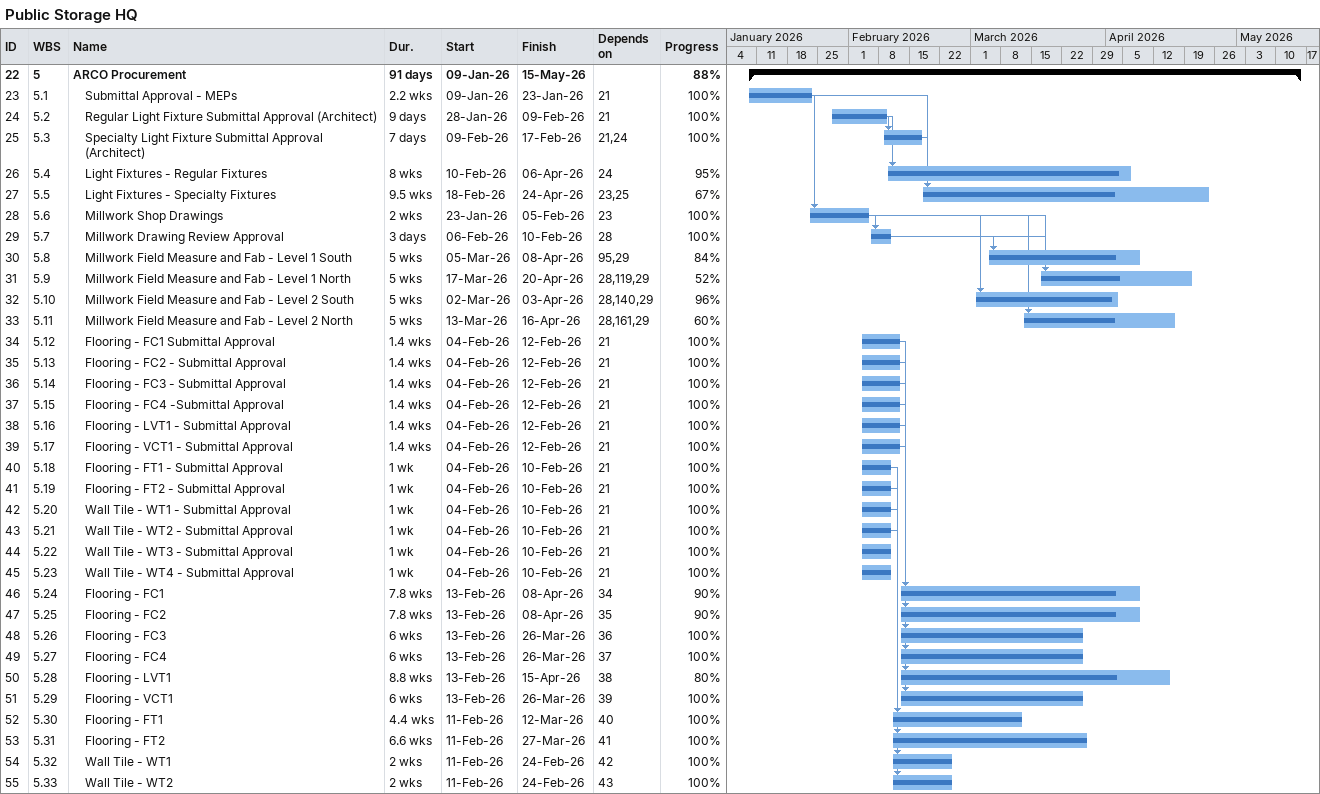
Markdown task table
Public Storage HQ

| ID | WBS | Task | Duration | Start | Finish | Predecessors | % complete |
|---|---|---|---|---|---|---|---|
| 22 | 5 | **ARCO Procurement** | 91d | 2026-01-09 | 2026-05-15 |  | 88 |
| 23 | 5.1 | Submittal Approval - MEPs | 2.2w | 2026-01-09 | 2026-01-23 | 21 | 100 |
| 24 | 5.2 | Regular Light Fixture Submittal Approval (Architect) | 9d | 2026-01-28 | 2026-02-09 | 21 | 100 |
| 25 | 5.3 | Specialty Light Fixture Submittal Approval (Architect) | 7d | 2026-02-09 | 2026-02-17 | 21, 24 | 100 |
| 26 | 5.4 | Light Fixtures - Regular Fixtures | 8w | 2026-02-10 | 2026-04-06 | 24 | 95 |
| 27 | 5.5 | Light Fixtures - Specialty Fixtures | 9.5w | 2026-02-18 | 2026-04-24 | 23, 25 | 67 |
| 28 | 5.6 | Millwork Shop Drawings | 2w | 2026-01-23 | 2026-02-05 | 23 | 100 |
| 29 | 5.7 | Millwork Drawing Review Approval | 3d | 2026-02-06 | 2026-02-10 | 28 | 100 |
| 30 | 5.8 | Millwork Field Measure and Fab - Level 1 South | 5w | 2026-03-05 | 2026-04-08 | 95, 29 | 84 |
| 31 | 5.9 | Millwork Field Measure and Fab - Level 1 North | 5w | 2026-03-17 | 2026-04-20 | 28, 119, 29 | 52 |
| 32 | 5.10 | Millwork Field Measure and Fab - Level 2 South | 5w | 2026-03-02 | 2026-04-03 | 28, 140, 29 | 96 |
| 33 | 5.11 | Millwork Field Measure and Fab - Level 2 North | 5w | 2026-03-13 | 2026-04-16 | 28, 161, 29 | 60 |
| 34 | 5.12 | Flooring - FC1 Submittal Approval | 1.4w | 2026-02-04 | 2026-02-12 | 21 | 100 |
| 35 | 5.13 | Flooring - FC2 - Submittal Approval | 1.4w | 2026-02-04 | 2026-02-12 | 21 | 100 |
| 36 | 5.14 | Flooring - FC3 - Submittal Approval | 1.4w | 2026-02-04 | 2026-02-12 | 21 | 100 |
| 37 | 5.15 | Flooring - FC4 -Submittal Approval | 1.4w | 2026-02-04 | 2026-02-12 | 21 | 100 |
| 38 | 5.16 | Flooring - LVT1 - Submittal Approval | 1.4w | 2026-02-04 | 2026-02-12 | 21 | 100 |
| 39 | 5.17 | Flooring - VCT1 - Submittal Approval | 1.4w | 2026-02-04 | 2026-02-12 | 21 | 100 |
| 40 | 5.18 | Flooring - FT1 - Submittal Approval | 1w | 2026-02-04 | 2026-02-10 | 21 | 100 |
| 41 | 5.19 | Flooring - FT2 - Submittal Approval | 1w | 2026-02-04 | 2026-02-10 | 21 | 100 |
| 42 | 5.20 | Wall Tile - WT1 - Submittal Approval | 1w | 2026-02-04 | 2026-02-10 | 21 | 100 |
| 43 | 5.21 | Wall Tile - WT2 - Submittal Approval | 1w | 2026-02-04 | 2026-02-10 | 21 | 100 |
| 44 | 5.22 | Wall Tile - WT3 - Submittal Approval | 1w | 2026-02-04 | 2026-02-10 | 21 | 100 |
| 45 | 5.23 | Wall Tile - WT4 - Submittal Approval | 1w | 2026-02-04 | 2026-02-10 | 21 | 100 |
| 46 | 5.24 | Flooring - FC1 | 7.8w | 2026-02-13 | 2026-04-08 | 34 | 90 |
| 47 | 5.25 | Flooring - FC2 | 7.8w | 2026-02-13 | 2026-04-08 | 35 | 90 |
| 48 | 5.26 | Flooring - FC3 | 6w | 2026-02-13 | 2026-03-26 | 36 | 100 |
| 49 | 5.27 | Flooring - FC4 | 6w | 2026-02-13 | 2026-03-26 | 37 | 100 |
| 50 | 5.28 | Flooring - LVT1 | 8.8w | 2026-02-13 | 2026-04-15 | 38 | 80 |
| 51 | 5.29 | Flooring - VCT1 | 6w | 2026-02-13 | 2026-03-26 | 39 | 100 |
| 52 | 5.30 | Flooring - FT1 | 4.4w | 2026-02-11 | 2026-03-12 | 40 | 100 |
| 53 | 5.31 | Flooring - FT2 | 6.6w | 2026-02-11 | 2026-03-27 | 41 | 100 |
| 54 | 5.32 | Wall Tile - WT1 | 2w | 2026-02-11 | 2026-02-24 | 42 | 100 |
| 55 | 5.33 | Wall Tile - WT2 | 2w | 2026-02-11 | 2026-02-24 | 43 | 100 |
